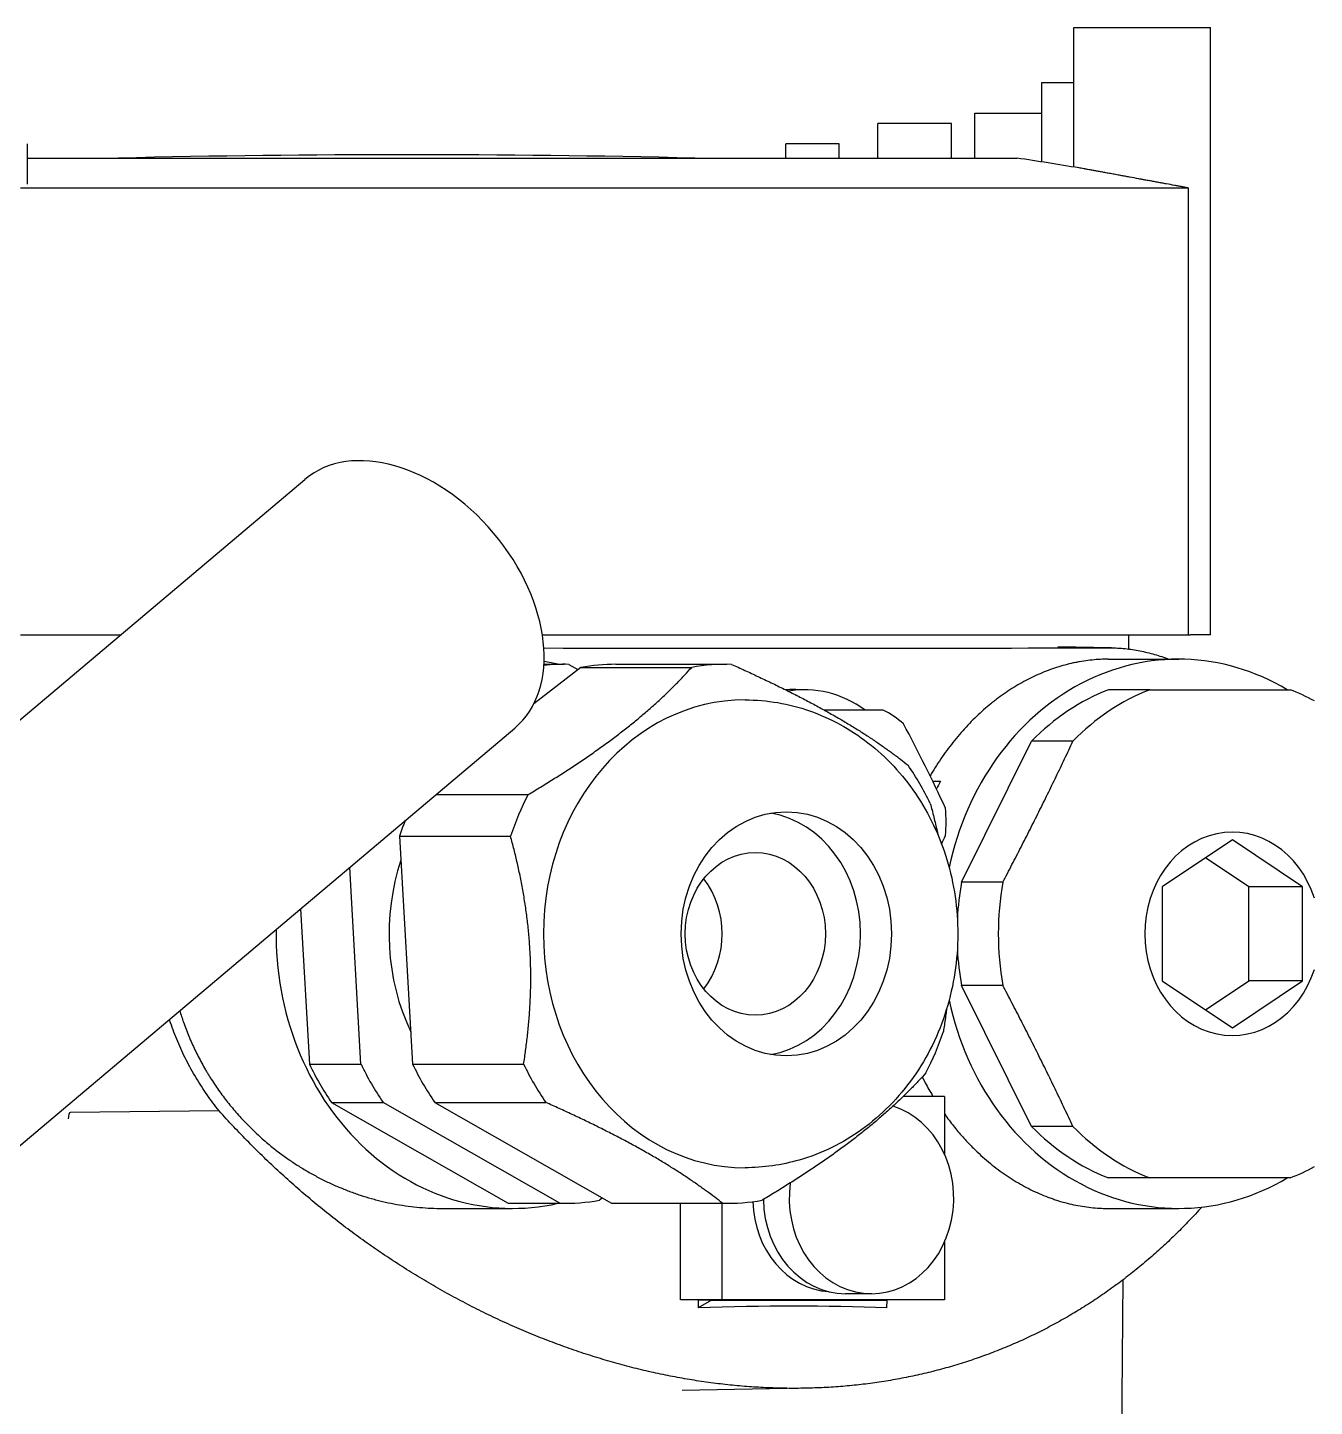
# Model space of a CAD drawing. Header units: millimetres. Extents: x 0 to 100323, y 0 to 59400.
# Drawn here: x 20952.4 to 21015.7, y 51350 to 51417.8 of the extents above; entities that cross this region are included whole.
import ezdxf

# ---------------------------------------------------------------- set-up
doc = ezdxf.new("R2010")
doc.units = ezdxf.units.MM
doc.header["$LTSCALE"] = 100
doc.layers.add('Visible', color=7, linetype='Continuous', lineweight=25)

msp = doc.modelspace()

# ---------------------------------------------------------------- linework, layer by layer
at = {"layer": 'Visible'}
for p, q in [((21003.846, 51417.821), (21009.561, 51417.821)), ((21003.847, 51410.962), (21003.847, 51417.821)), ((21009.561, 51417.821), (21010.564, 51417.821)), ((21010.564, 51387.969), (21010.564, 51417.821)), ((21002.28, 51415.121), (21003.495, 51415.121)), ((21002.28, 51411.216), (21002.28, 51415.121)), ((21003.495, 51415.121), (21003.847, 51415.121)), ((20997.839, 51413.111), (20994.208, 51413.111)), ((20994.208, 51411.405), (20994.208, 51413.111)), ((20997.839, 51411.405), (20997.839, 51413.111)), ((20998.983, 51413.621), (21001.486, 51413.621)), ((20998.983, 51411.405), (20998.983, 51413.621)), ((21001.486, 51413.621), (21002.28, 51413.621)), ((20952.415, 51410.118), (20952.415, 51412.111)), ((20992.31, 51412.111), (20989.697, 51412.111)), ((20989.697, 51411.405), (20989.697, 51412.111)), ((20992.31, 51411.405), (20992.31, 51412.111)), ((20952.415, 51411.405), (21001.056, 51411.405)), ((21009.491, 51409.933), (20952.06, 51409.933)), ((21009.491, 51387.969), (21009.491, 51409.933)), ((20907.867, 51346.529), (20966.049, 51395.611)), ((20952.06, 51387.969), (20956.99, 51387.969)), ((20977.722, 51387.969), (21009.491, 51387.969)), ((21006.544, 51387.268), (21006.55, 51387.969)), ((21009.491, 51387.969), (21009.561, 51387.969)), ((21010.564, 51387.969), (21009.561, 51387.969)), ((21005.696, 51387.327), (21003.053, 51387.373)), ((21005.537, 51386.769), (21009, 51386.769)), ((20979.604, 51386.365), (20977.3, 51384.574)), ((20977.797, 51386.519), (20978.799, 51386.519)), ((20979.016, 51386.516), (20979.467, 51386.259)), ((20979.604, 51386.365), (20985.061, 51386.365)), ((20981.337, 51386.519), (20986.794, 51386.519)), ((20990.683, 51385.268), (20990.175, 51385.277)), ((21007.582, 51385.269), (21005.552, 51385.269)), ((21007.582, 51385.269), (21014.48, 51385.269)), ((20994.467, 51384.269), (20991.579, 51384.269)), ((20916.524, 51332.899), (20976.366, 51383.381)), ((20998.322, 51375.802), (21001.771, 51382.735)), ((21003.801, 51382.735), (21001.771, 51382.735)), ((20996.906, 51380.776), (20997.299, 51380.769)), ((20996.91, 51380.769), (20997.299, 51380.769)), ((20972.49, 51380.112), (20977.018, 51380.112)), ((20970.698, 51378.075), (20971.343, 51366.864)), ((20970.698, 51378.075), (20976.155, 51378.075)), ((21011.64, 51377.888), (21008.194, 51375.578)), ((21015.086, 51375.578), (21011.64, 51377.888)), ((20968.805, 51366.864), (20968.249, 51376.534)), ((21012.447, 51375.578), (21010.32, 51377.003)), ((21000.353, 51375.802), (20998.322, 51375.802)), ((21008.194, 51375.578), (21008.194, 51370.959)), ((21015.086, 51375.578), (21012.447, 51375.578)), ((21012.447, 51370.959), (21012.447, 51375.578)), ((21015.086, 51370.959), (21015.086, 51375.578)), ((20965.828, 51374.492), (20966.267, 51366.864)), ((21000.353, 51370.735), (20998.322, 51370.735)), ((21001.771, 51363.802), (20998.322, 51370.735)), ((21008.194, 51370.959), (21011.64, 51368.65)), ((21010.32, 51369.534), (21012.447, 51370.959)), ((21011.64, 51368.65), (21015.086, 51370.959)), ((21015.086, 51370.959), (21012.447, 51370.959)), ((20966.267, 51366.864), (20968.805, 51366.864)), ((20971.343, 51366.864), (20976.8, 51366.864)), ((20967.355, 51364.979), (20976.043, 51360.021)), ((20967.355, 51364.979), (20969.893, 51364.979)), ((20978.581, 51360.021), (20969.893, 51364.979)), ((20972.431, 51364.979), (20977.888, 51364.979)), ((20972.431, 51364.979), (20981.119, 51360.021)), ((20997.492, 51365.269), (20995.456, 51365.269)), ((20997.492, 51365.269), (20997.492, 51362.422)), ((20961.828, 51364.571), (20954.512, 51364.491)), ((21003.801, 51363.802), (21001.771, 51363.802)), ((21007.582, 51361.269), (21005.552, 51361.269)), ((21014.48, 51361.269), (21007.582, 51361.269)), ((20980.668, 51360.279), (20980.531, 51360.172)), ((20972.798, 51359.769), (20976.26, 51359.769)), ((20976.043, 51360.021), (20978.581, 51360.021)), ((20976.26, 51360.019), (20978.799, 51360.019)), ((20981.119, 51360.021), (20986.576, 51360.021)), ((20981.337, 51360.019), (20986.794, 51360.019)), ((20984.519, 51355.269), (20984.519, 51360.019)), ((20986.55, 51360.019), (20986.55, 51355.269)), ((21005.537, 51359.769), (21009, 51359.769)), ((20997.492, 51358.116), (20997.492, 51355.269)), ((21006.068, 51332.786), (21006.273, 51356.266)), ((20993.899, 51355.576), (20992.63, 51355.576)), ((20986.55, 51355.269), (20984.519, 51355.269)), ((20986.036, 51355.259), (20985.374, 51355.259)), ((20985.374, 51355.259), (20985.374, 51354.879)), ((20986.036, 51355.259), (20985.374, 51354.879)), ((20986.036, 51355.259), (20994.669, 51355.259)), ((20997.492, 51355.269), (20986.55, 51355.269)), ((20994.662, 51354.879), (20994.669, 51355.259)), ((20990.6, 51350.927), (20984.592, 51350.823))]:
    msp.add_line(p, q, dxfattribs=at)
for centre, radius, start, end in [((20971.056, 50811.572), 600, 88.64721, 91.35279), ((20971.056, 51213.668), 200, 80.48888, 81.37307)]:
    msp.add_arc(centre, radius, start, end, dxfattribs=at)
for centre, major_axis, ratio, start_param, end_param in [((20971.207, 51389.496), (-5.158, 6.115), 0.673411, 3.141593, 6.283185), ((20939.329, 51388.185), (-100, 0.443), 0.007519, 1.965649, 2.294422), ((21009, 51373.269), (0, 13.5), 0.861576, 5.807303, 7.609536), ((20976.26, 51373.269), (0, 13.5), 0.861576, 6.090437, 6.15012), ((20978.799, 51373.269), (0, 13.25), 0.861576, 6.264105, 6.371289), ((20981.337, 51373.269), (0, 13.25), 0.861576, 0, 0.152394), ((20986.794, 51373.269), (0, 13.25), 0.861576, 6.264105, 6.435579), ((20990.6, 51378.769), (0, 6.5), 0.861576, 5.721116, 6.42602), ((21009, 51373.269), (0, 12.65), 0.861576, 0.321961, 0.725236), ((21011.031, 51373.269), (0, 12.65), 0.861576, 0.321961, 0.725236), ((21011.031, 51373.269), (0, 12.65), 0.861576, 5.843195, 5.961224), ((20987.682, 51373.269), (0, -11.5), 0.861576, 3.141593, 6.283185), ((20992.401, 51378.769), (0, -6), 0.861576, 2.505533, 2.730455), ((20976.429, 51381.519), (-22.056, 32.913), 0.439619, 4.36534, 4.48646), ((20986.794, 51373.269), (0, 13.25), 0.861576, 5.216907, 5.388381), ((21006.97, 51373.269), (0, -13.5), 0.861576, 4.123358, 4.156432), ((20986.794, 51373.269), (0, -13.25), 0.861576, 4.16971, 4.341184), ((20988.19, 51373.269), (0, -6), 0.861576, 0.147834, 2.993758), ((20992.401, 51378.769), (0, -6), 0.861576, 1.458335, 1.683257), ((20981.337, 51373.269), (0, -13.25), 0.861576, 4.278805, 4.341184), ((21011.64, 51373.269), (0, 5), 0.861576, 5.07153, 10.636433), ((20976.429, 51376.019), (-22.056, -32.913), 0.439619, 1.905828, 1.917845), ((20978.799, 51373.269), (0, -10), 0.861576, 4.34213, 5.215961), ((20983.113, 51373.269), (0, 4), 0.861576, 3.969448, 5.45533), ((21009, 51373.269), (0, 12.65), 0.861576, 1.369159, 1.510633), ((21011.031, 51373.269), (0, -12.65), 0.861576, 4.510752, 4.914026), ((20976.26, 51373.269), (0, -13.5), 0.861576, 4.696633, 6.475934), ((21009, 51373.269), (0, 12.65), 0.861576, 1.630959, 1.772434), ((21009, 51373.269), (0, -13.5), 0.861576, 4.956835, 6.759068), ((20986.794, 51373.269), (0, 13.25), 0.861576, 4.16971, 4.341184), ((20976.26, 51373.269), (0, -13.25), 0.861576, 5.216907, 5.388381), ((20978.799, 51373.269), (0, -13.25), 0.861576, 5.216907, 5.388381), ((20981.337, 51373.269), (0, -13.25), 0.861576, 5.216907, 5.388381), ((20986.794, 51373.269), (0, -13.25), 0.861576, 5.216907, 5.388381), ((20993.899, 51360.269), (0, -4.693), 0.861576, 4.551371, 9.159732), ((21009, 51373.269), (0, -12.65), 0.861576, 5.557949, 5.961224), ((21011.031, 51373.269), (0, -12.65), 0.861576, 5.557949, 5.961224), ((21011.031, 51373.269), (0, -12.65), 0.861576, 0.321961, 0.43999), ((20978.799, 51373.269), (0, -13.25), 0.861576, 6.264105, 6.435579), ((20986.794, 51373.269), (0, -13.25), 0.861576, 6.264105, 6.435579), ((20992.63, 51360.269), (0, -4.693), 0.861576, 4.725212, 6.283185), ((20976.26, 51373.269), (0, -13.25), 0.861576, 6.264105, 6.283185), ((20981.337, 51373.269), (0, -13.25), 0.861576, 6.264105, 6.283185), ((20992.021, 51360.269), (0, -4.6), 0.861576, 4.748953, 6.227083), ((20939.329, 51297.228), (98.603, 37.184), 0.447926, 0.817105, 0.924958)]:
    msp.add_ellipse(centre, major_axis=major_axis, ratio=ratio, start_param=start_param, end_param=end_param, dxfattribs=at)
for centre, major_axis in [((20989.713, 51373.269), (0, -6)), ((20988.19, 51373.269), (0, -4))]:
    msp.add_ellipse(centre, major_axis=major_axis, ratio=0.861576, dxfattribs=at)
for points, knots in [([(21009.491, 51409.933), (21009.466, 51409.938), (21009.44, 51409.942), (21009.414, 51409.947), (21009.387, 51409.952), (21009.361, 51409.957), (21009.333, 51409.962), (21009.306, 51409.967), (21009.279, 51409.972), (21009.25, 51409.978), (21009.222, 51409.983), (21009.194, 51409.988), (21009.165, 51409.993), (21009.135, 51409.999), (21009.106, 51410.004), (21009.076, 51410.01), (21009.046, 51410.015), (21009.016, 51410.021), (21008.985, 51410.027), (21008.923, 51410.038), (21008.86, 51410.05), (21008.795, 51410.062), (21008.666, 51410.086), (21008.53, 51410.111), (21008.39, 51410.136), (21008.319, 51410.149), (21008.248, 51410.163), (21008.176, 51410.176), (21008.103, 51410.189), (21008.03, 51410.203), (21007.955, 51410.216), (21007.881, 51410.23), (21007.806, 51410.244), (21007.73, 51410.258), (21007.692, 51410.265), (21007.654, 51410.272), (21007.616, 51410.279), (21007.578, 51410.286), (21007.539, 51410.293), (21007.501, 51410.3), (21007.463, 51410.307), (21007.424, 51410.314), (21007.386, 51410.321), (21007.367, 51410.325), (21007.347, 51410.328), (21007.328, 51410.332), (21007.309, 51410.335), (21007.29, 51410.339), (21007.27, 51410.343), (21007.251, 51410.346), (21007.232, 51410.35), (21007.213, 51410.353), (21007.193, 51410.357), (21007.174, 51410.36), (21007.155, 51410.364), (21007.117, 51410.371), (21007.078, 51410.378), (21007.04, 51410.385), (21006.887, 51410.413), (21006.735, 51410.441), (21006.586, 51410.469), (21006.512, 51410.482), (21006.439, 51410.496), (21006.366, 51410.509), (21006.33, 51410.516), (21006.294, 51410.522), (21006.258, 51410.529), (21006.222, 51410.536), (21006.187, 51410.542), (21006.152, 51410.549), (21006.108, 51410.557), (21006.065, 51410.565), (21006.023, 51410.572), (21005.981, 51410.58), (21005.939, 51410.588), (21005.897, 51410.595), (21005.814, 51410.611), (21005.733, 51410.626), (21005.655, 51410.64), (21005.615, 51410.647), (21005.577, 51410.654), (21005.539, 51410.661), (21005.501, 51410.668), (21005.463, 51410.675), (21005.426, 51410.682), (21005.39, 51410.689), (21005.353, 51410.695), (21005.318, 51410.702), (21005.282, 51410.708), (21005.247, 51410.715), (21005.213, 51410.721), (21005.179, 51410.727), (21005.145, 51410.733), (21005.112, 51410.739), (21005.079, 51410.745), (21005.047, 51410.751), (21005.016, 51410.757), (21004.984, 51410.763), (21004.953, 51410.768), (21004.923, 51410.774), (21004.893, 51410.779), (21004.863, 51410.785), (21004.834, 51410.79), (21004.777, 51410.8), (21004.722, 51410.81), (21004.669, 51410.82), (21004.617, 51410.829), (21004.567, 51410.838), (21004.52, 51410.846), (21004.489, 51410.852), (21004.459, 51410.857), (21004.43, 51410.862), (21004.416, 51410.865), (21004.401, 51410.867), (21004.388, 51410.87), (21004.374, 51410.872), (21004.36, 51410.875), (21004.347, 51410.877), (21004.293, 51410.886), (21004.244, 51410.895), (21004.199, 51410.903), (21004.165, 51410.908), (21004.133, 51410.914), (21004.104, 51410.919)], [0, 0, 0, 0, 0.11744, 0.11744, 0.11744, 0.234854, 0.234854, 0.234854, 0.352251, 0.352251, 0.352251, 0.4697, 0.4697, 0.4697, 0.58713, 0.58713, 0.58713, 0.704521, 0.704521, 0.704521, 0.93941, 0.93941, 0.93941, 1.409093, 1.409093, 1.409093, 1.64394, 1.64394, 1.64394, 1.878781, 1.878781, 1.878781, 2.113554, 2.113554, 2.113554, 2.230995, 2.230995, 2.230995, 2.348435, 2.348435, 2.348435, 2.465824, 2.465824, 2.465824, 2.524531, 2.524531, 2.524531, 2.583227, 2.583227, 2.583227, 2.641913, 2.641913, 2.641913, 2.700604, 2.700604, 2.700604, 2.817988, 2.817988, 2.817988, 3.287516, 3.287516, 3.287516, 3.522386, 3.522386, 3.522386, 3.639775, 3.639775, 3.639775, 3.757205, 3.757205, 3.757205, 3.901828, 3.901828, 3.901828, 4.046443, 4.046443, 4.046443, 4.33575, 4.33575, 4.33575, 4.48038, 4.48038, 4.48038, 4.625059, 4.625059, 4.625059, 4.769663, 4.769663, 4.769663, 4.914383, 4.914383, 4.914383, 5.059271, 5.059271, 5.059271, 5.204241, 5.204241, 5.204241, 5.349183, 5.349183, 5.349183, 5.49397, 5.49397, 5.49397, 5.783235, 5.783235, 5.783235, 6.072585, 6.072585, 6.072585, 6.262252, 6.262252, 6.262252, 6.357088, 6.357088, 6.357088, 6.451913, 6.451913, 6.451913, 6.831273, 6.831273, 6.831273, 7.122012, 7.122012, 7.122012, 7.122012]), ([(21005.537, 51387.328), (21005.785, 51387.329), (21006.032, 51387.318), (21006.277, 51387.296), (21006.4, 51387.285), (21006.522, 51387.272), (21006.644, 51387.255), (21006.765, 51387.239), (21006.887, 51387.22), (21007.007, 51387.198), (21007.128, 51387.175), (21007.248, 51387.151), (21007.368, 51387.123), (21007.488, 51387.095), (21007.608, 51387.065), (21007.726, 51387.032), (21007.846, 51386.999), (21007.964, 51386.963), (21008.082, 51386.924), (21008.199, 51386.885), (21008.316, 51386.844), (21008.433, 51386.8), (21008.459, 51386.79), (21008.486, 51386.779), (21008.513, 51386.769)], [0, 0, 0, 0, 0.992128, 0.992128, 0.992128, 1.48835, 1.48835, 1.48835, 1.984511, 1.984511, 1.984511, 2.481689, 2.481689, 2.481689, 2.980163, 2.980163, 2.980163, 3.479687, 3.479687, 3.479687, 3.979993, 3.979993, 3.979993, 4.095289, 4.095289, 4.095289, 4.095289]), ([(21005.537, 51386.769), (21005.476, 51386.769), (21005.415, 51386.768), (21005.354, 51386.767), (21005.218, 51386.764), (21005.082, 51386.757), (21004.946, 51386.747), (21004.81, 51386.736), (21004.673, 51386.723), (21004.536, 51386.706), (21004.4, 51386.688), (21004.263, 51386.668), (21004.126, 51386.643), (21004.058, 51386.631), (21003.99, 51386.618), (21003.922, 51386.604), (21003.853, 51386.59), (21003.785, 51386.576), (21003.717, 51386.56), (21003.58, 51386.529), (21003.444, 51386.494), (21003.308, 51386.455), (21003.171, 51386.417), (21003.034, 51386.375), (21002.898, 51386.329), (21002.762, 51386.284), (21002.626, 51386.235), (21002.491, 51386.182), (21002.355, 51386.129), (21002.22, 51386.073), (21002.086, 51386.013), (21001.951, 51385.954), (21001.818, 51385.891), (21001.685, 51385.824), (21001.552, 51385.757), (21001.419, 51385.687), (21001.288, 51385.614), (21001.157, 51385.541), (21001.027, 51385.464), (21000.897, 51385.384), (21000.769, 51385.305), (21000.641, 51385.222), (21000.514, 51385.135), (21000.387, 51385.049), (21000.262, 51384.96), (21000.138, 51384.868), (21000.076, 51384.822), (21000.015, 51384.775), (20999.953, 51384.727), (20999.892, 51384.68), (20999.831, 51384.631), (20999.771, 51384.582), (20999.65, 51384.484), (20999.529, 51384.382), (20999.411, 51384.277), (20999.292, 51384.172), (20999.175, 51384.064), (20999.059, 51383.953), (20998.943, 51383.842), (20998.828, 51383.728), (20998.715, 51383.611), (20998.603, 51383.494), (20998.492, 51383.375), (20998.382, 51383.252), (20998.273, 51383.129), (20998.166, 51383.004), (20998.06, 51382.876), (20997.955, 51382.748), (20997.851, 51382.617), (20997.75, 51382.484), (20997.649, 51382.351), (20997.549, 51382.215), (20997.452, 51382.077), (20997.356, 51381.94), (20997.261, 51381.8), (20997.168, 51381.657), (20997.076, 51381.515), (20996.986, 51381.371), (20996.899, 51381.225), (20996.86, 51381.16), (20996.821, 51381.094), (20996.783, 51381.028)], [21.557049, 21.557049, 21.557049, 21.557049, 21.801401, 21.801401, 21.801401, 22.344126, 22.344126, 22.344126, 22.887104, 22.887104, 22.887104, 23.430209, 23.430209, 23.430209, 23.701677, 23.701677, 23.701677, 23.973126, 23.973126, 23.973126, 24.517356, 24.517356, 24.517356, 25.063208, 25.063208, 25.063208, 25.610259, 25.610259, 25.610259, 26.158056, 26.158056, 26.158056, 26.706128, 26.706128, 26.706128, 27.254006, 27.254006, 27.254006, 27.801224, 27.801224, 27.801224, 28.347343, 28.347343, 28.347343, 28.891957, 28.891957, 28.891957, 29.163585, 29.163585, 29.163585, 29.435167, 29.435167, 29.435167, 29.979729, 29.979729, 29.979729, 30.525835, 30.525835, 30.525835, 31.07306, 31.07306, 31.07306, 31.620946, 31.620946, 31.620946, 32.169021, 32.169021, 32.169021, 32.716803, 32.716803, 32.716803, 33.263821, 33.263821, 33.263821, 33.809626, 33.809626, 33.809626, 34.353802, 34.353802, 34.353802, 34.596142, 34.596142, 34.596142, 34.596142]), ([(20977.018, 51380.112), (20977.224, 51380.235), (20977.43, 51380.359), (20977.635, 51380.485), (20977.84, 51380.61), (20978.045, 51380.737), (20978.248, 51380.865), (20978.35, 51380.929), (20978.452, 51380.993), (20978.553, 51381.058), (20978.654, 51381.122), (20978.755, 51381.187), (20978.855, 51381.252), (20978.956, 51381.317), (20979.056, 51381.382), (20979.155, 51381.447), (20979.255, 51381.513), (20979.354, 51381.578), (20979.452, 51381.644), (20979.551, 51381.71), (20979.649, 51381.776), (20979.746, 51381.842), (20979.843, 51381.908), (20979.94, 51381.974), (20980.036, 51382.04), (20980.132, 51382.107), (20980.227, 51382.173), (20980.322, 51382.24), (20980.416, 51382.306), (20980.51, 51382.373), (20980.603, 51382.44), (20980.696, 51382.506), (20980.788, 51382.573), (20980.88, 51382.64), (20980.971, 51382.707), (20981.062, 51382.774), (20981.151, 51382.84), (20981.241, 51382.907), (20981.329, 51382.974), (20981.417, 51383.041), (20981.505, 51383.108), (20981.592, 51383.175), (20981.678, 51383.241), (20981.764, 51383.308), (20981.849, 51383.375), (20981.933, 51383.442), (20982.017, 51383.509), (20982.101, 51383.576), (20982.183, 51383.643), (20982.265, 51383.71), (20982.347, 51383.777), (20982.427, 51383.844), (20982.508, 51383.911), (20982.587, 51383.977), (20982.666, 51384.044), (20982.745, 51384.111), (20982.822, 51384.178), (20982.899, 51384.244), (20982.975, 51384.311), (20983.051, 51384.377), (20983.126, 51384.444), (20983.2, 51384.51), (20983.274, 51384.576), (20983.346, 51384.642), (20983.419, 51384.708), (20983.49, 51384.774), (20983.561, 51384.84), (20983.631, 51384.905), (20983.7, 51384.971), (20983.769, 51385.036), (20983.837, 51385.101), (20983.905, 51385.166), (20983.971, 51385.231), (20984.037, 51385.295), (20984.103, 51385.36), (20984.167, 51385.424), (20984.231, 51385.488), (20984.294, 51385.552), (20984.357, 51385.615), (20984.419, 51385.679), (20984.48, 51385.742), (20984.541, 51385.805), (20984.601, 51385.868), (20984.66, 51385.931), (20984.719, 51385.993), (20984.836, 51386.118), (20984.95, 51386.242), (20985.061, 51386.365)], [0, 0, 0, 0, 0.722756, 0.722756, 0.722756, 1.448845, 1.448845, 1.448845, 1.812603, 1.812603, 1.812603, 2.176577, 2.176577, 2.176577, 2.540594, 2.540594, 2.540594, 2.904496, 2.904496, 2.904496, 3.268148, 3.268148, 3.268148, 3.631435, 3.631435, 3.631435, 3.994266, 3.994266, 3.994266, 4.356578, 4.356578, 4.356578, 4.718339, 4.718339, 4.718339, 5.079553, 5.079553, 5.079553, 5.440261, 5.440261, 5.440261, 5.800606, 5.800606, 5.800606, 6.161287, 6.161287, 6.161287, 6.522511, 6.522511, 6.522511, 6.884273, 6.884273, 6.884273, 7.246531, 7.246531, 7.246531, 7.609213, 7.609213, 7.609213, 7.972215, 7.972215, 7.972215, 8.335411, 8.335411, 8.335411, 8.698655, 8.698655, 8.698655, 9.06178, 9.06178, 9.06178, 9.424603, 9.424603, 9.424603, 9.786929, 9.786929, 9.786929, 10.14855, 10.14855, 10.14855, 10.50925, 10.50925, 10.50925, 10.869506, 10.869506, 10.869506, 11.590283, 11.590283, 11.590283, 11.590283]), ([(20987.011, 51386.516), (20987.23, 51386.419), (20987.449, 51386.32), (20987.667, 51386.221), (20987.885, 51386.121), (20988.103, 51386.02), (20988.32, 51385.919), (20988.428, 51385.868), (20988.536, 51385.817), (20988.644, 51385.766), (20988.752, 51385.715), (20988.859, 51385.664), (20988.966, 51385.612), (20989.074, 51385.561), (20989.18, 51385.509), (20989.287, 51385.457), (20989.393, 51385.406), (20989.499, 51385.354), (20989.604, 51385.302), (20989.709, 51385.249), (20989.814, 51385.197), (20989.918, 51385.145), (20990.022, 51385.092), (20990.126, 51385.04), (20990.228, 51384.987), (20990.331, 51384.935), (20990.433, 51384.882), (20990.535, 51384.829), (20990.636, 51384.777), (20990.737, 51384.724), (20990.837, 51384.671), (20990.937, 51384.618), (20991.036, 51384.565), (20991.134, 51384.512), (20991.232, 51384.459), (20991.33, 51384.406), (20991.426, 51384.353), (20991.523, 51384.3), (20991.618, 51384.247), (20991.713, 51384.194), (20991.807, 51384.141), (20991.901, 51384.088), (20991.994, 51384.035), (20992.087, 51383.982), (20992.179, 51383.929), (20992.27, 51383.876), (20992.361, 51383.823), (20992.451, 51383.77), (20992.541, 51383.717), (20992.63, 51383.664), (20992.718, 51383.611), (20992.806, 51383.558), (20992.893, 51383.505), (20992.98, 51383.452), (20993.065, 51383.399), (20993.151, 51383.346), (20993.235, 51383.293), (20993.319, 51383.24), (20993.402, 51383.187), (20993.484, 51383.135), (20993.566, 51383.082), (20993.647, 51383.03), (20993.728, 51382.977), (20993.807, 51382.925), (20993.886, 51382.873), (20993.964, 51382.82), (20994.042, 51382.768), (20994.119, 51382.716), (20994.195, 51382.664), (20994.27, 51382.613), (20994.345, 51382.561), (20994.419, 51382.51), (20994.492, 51382.458), (20994.565, 51382.407), (20994.637, 51382.356), (20994.708, 51382.305), (20994.779, 51382.254), (20994.849, 51382.204), (20994.918, 51382.153), (20994.987, 51382.103), (20995.054, 51382.053), (20995.121, 51382.003), (20995.188, 51381.953), (20995.254, 51381.903), (20995.319, 51381.854), (20995.449, 51381.755), (20995.576, 51381.657), (20995.699, 51381.559)], [0, 0, 0, 0, 0.722756, 0.722756, 0.722756, 1.448845, 1.448845, 1.448845, 1.812603, 1.812603, 1.812603, 2.176577, 2.176577, 2.176577, 2.540594, 2.540594, 2.540594, 2.904496, 2.904496, 2.904496, 3.268148, 3.268148, 3.268148, 3.631435, 3.631435, 3.631435, 3.994266, 3.994266, 3.994266, 4.356578, 4.356578, 4.356578, 4.718339, 4.718339, 4.718339, 5.079553, 5.079553, 5.079553, 5.440261, 5.440261, 5.440261, 5.800606, 5.800606, 5.800606, 6.161287, 6.161287, 6.161287, 6.522511, 6.522511, 6.522511, 6.884273, 6.884273, 6.884273, 7.246531, 7.246531, 7.246531, 7.609213, 7.609213, 7.609213, 7.972215, 7.972215, 7.972215, 8.335411, 8.335411, 8.335411, 8.698655, 8.698655, 8.698655, 9.06178, 9.06178, 9.06178, 9.424603, 9.424603, 9.424603, 9.786929, 9.786929, 9.786929, 10.14855, 10.14855, 10.14855, 10.50925, 10.50925, 10.50925, 10.869506, 10.869506, 10.869506, 11.590283, 11.590283, 11.590283, 11.590283]), ([(20990.175, 51385.277), (20990.147, 51385.277), (20990.119, 51385.278), (20990.09, 51385.278), (20989.956, 51385.277), (20989.821, 51385.272), (20989.686, 51385.261)], [8.0876656, 8.0876656, 8.0876656, 8.0876656, 8.186406, 8.186406, 8.186406, 8.6547876, 8.6547876, 8.6547876, 8.6547876]), ([(20987.682, 51384.769), (20988.761, 51384.769), (20989.839, 51384.584), (20991.891, 51383.869), (20992.862, 51383.333), (20994.631, 51381.962), (20995.417, 51381.112), (20996.737, 51379.173), (20997.255, 51378.073), (20997.965, 51375.732), (20998.146, 51374.488), (20998.141, 51371.987), (20997.952, 51370.731), (20997.209, 51368.345), (20996.66, 51367.215), (20995.249, 51365.22), (20994.398, 51364.348), (20992.492, 51362.978), (20991.45, 51362.464), (20989.483, 51361.897), (20988.583, 51361.769), (20987.682, 51361.769)], [4.712389, 4.712389, 4.712389, 4.712389, 5.003848, 5.003848, 5.301562, 5.301562, 5.614682, 5.614682, 5.944544, 5.944544, 6.285448, 6.285448, 6.629855, 6.629855, 6.970585, 6.970585, 7.299574, 7.299574, 7.610696, 7.610696, 7.853982, 7.853982, 7.853982, 7.853982]), ([(21000.353, 51375.802), (21000.505, 51376.091), (21000.656, 51376.38), (21000.806, 51376.668), (21000.956, 51376.957), (21001.105, 51377.246), (21001.253, 51377.535), (21001.401, 51377.824), (21001.548, 51378.113), (21001.694, 51378.402), (21001.767, 51378.546), (21001.84, 51378.691), (21001.912, 51378.835), (21001.985, 51378.98), (21002.057, 51379.124), (21002.129, 51379.269), (21002.273, 51379.558), (21002.415, 51379.847), (21002.557, 51380.136), (21002.698, 51380.425), (21002.839, 51380.714), (21002.978, 51381.003), (21003.117, 51381.291), (21003.256, 51381.58), (21003.393, 51381.869), (21003.53, 51382.158), (21003.666, 51382.447), (21003.801, 51382.735)], [0, 0, 0, 0, 1.001074, 1.001074, 1.001074, 2.00226, 2.00226, 2.00226, 3.003465, 3.003465, 3.003465, 3.504049, 3.504049, 3.504049, 4.004609, 4.004609, 4.004609, 5.005639, 5.005639, 5.005639, 6.006706, 6.006706, 6.006706, 7.00786, 7.00786, 7.00786, 8.009049, 8.009049, 8.009049, 8.009049]), ([(20996.787, 51379.674), (20996.847, 51379.453), (20996.906, 51379.23), (20996.963, 51379.005), (20997.019, 51378.78), (20997.074, 51378.552), (20997.126, 51378.323), (20997.142, 51378.255), (20997.157, 51378.188), (20997.172, 51378.12)], [0, 0, 0, 0, 0.722756, 0.722756, 0.722756, 1.448845, 1.448845, 1.448845, 1.66308, 1.66308, 1.66308, 1.66308]), ([(20976.8, 51366.864), (20976.835, 51367.085), (20976.868, 51367.308), (20976.899, 51367.533), (20976.929, 51367.758), (20976.958, 51367.985), (20976.984, 51368.215), (20976.997, 51368.329), (20977.009, 51368.445), (20977.021, 51368.56), (20977.032, 51368.676), (20977.043, 51368.792), (20977.053, 51368.908), (20977.064, 51369.025), (20977.073, 51369.142), (20977.082, 51369.259), (20977.09, 51369.376), (20977.098, 51369.493), (20977.105, 51369.611), (20977.113, 51369.729), (20977.119, 51369.847), (20977.124, 51369.966), (20977.13, 51370.084), (20977.135, 51370.203), (20977.139, 51370.322), (20977.142, 51370.441), (20977.145, 51370.56), (20977.148, 51370.679), (20977.15, 51370.799), (20977.151, 51370.918), (20977.151, 51371.038), (20977.152, 51371.157), (20977.151, 51371.277), (20977.15, 51371.397), (20977.148, 51371.516), (20977.146, 51371.636), (20977.142, 51371.756), (20977.139, 51371.876), (20977.135, 51371.996), (20977.13, 51372.115), (20977.125, 51372.235), (20977.119, 51372.355), (20977.112, 51372.475), (20977.105, 51372.595), (20977.097, 51372.715), (20977.088, 51372.835), (20977.08, 51372.955), (20977.07, 51373.075), (20977.059, 51373.195), (20977.049, 51373.315), (20977.037, 51373.435), (20977.025, 51373.555), (20977.012, 51373.675), (20976.999, 51373.795), (20976.985, 51373.914), (20976.971, 51374.034), (20976.956, 51374.153), (20976.94, 51374.273), (20976.924, 51374.392), (20976.907, 51374.511), (20976.89, 51374.63), (20976.872, 51374.749), (20976.854, 51374.868), (20976.834, 51374.986), (20976.815, 51375.105), (20976.795, 51375.223), (20976.775, 51375.34), (20976.754, 51375.458), (20976.732, 51375.575), (20976.71, 51375.692), (20976.688, 51375.809), (20976.665, 51375.925), (20976.642, 51376.041), (20976.618, 51376.157), (20976.594, 51376.273), (20976.569, 51376.388), (20976.544, 51376.503), (20976.519, 51376.617), (20976.493, 51376.731), (20976.467, 51376.845), (20976.44, 51376.958), (20976.413, 51377.071), (20976.386, 51377.184), (20976.359, 51377.296), (20976.33, 51377.408), (20976.274, 51377.632), (20976.216, 51377.854), (20976.155, 51378.075)], [0, 0, 0, 0, 0.722756, 0.722756, 0.722756, 1.448845, 1.448845, 1.448845, 1.812603, 1.812603, 1.812603, 2.176577, 2.176577, 2.176577, 2.540594, 2.540594, 2.540594, 2.904496, 2.904496, 2.904496, 3.268148, 3.268148, 3.268148, 3.631435, 3.631435, 3.631435, 3.994266, 3.994266, 3.994266, 4.356578, 4.356578, 4.356578, 4.718339, 4.718339, 4.718339, 5.079553, 5.079553, 5.079553, 5.440261, 5.440261, 5.440261, 5.800606, 5.800606, 5.800606, 6.161287, 6.161287, 6.161287, 6.522511, 6.522511, 6.522511, 6.884273, 6.884273, 6.884273, 7.246531, 7.246531, 7.246531, 7.609213, 7.609213, 7.609213, 7.972215, 7.972215, 7.972215, 8.335411, 8.335411, 8.335411, 8.698655, 8.698655, 8.698655, 9.06178, 9.06178, 9.06178, 9.424603, 9.424603, 9.424603, 9.786929, 9.786929, 9.786929, 10.14855, 10.14855, 10.14855, 10.50925, 10.50925, 10.50925, 10.869506, 10.869506, 10.869506, 11.590283, 11.590283, 11.590283, 11.590283]), ([(21003.801, 51363.802), (21003.666, 51364.091), (21003.53, 51364.38), (21003.393, 51364.668), (21003.256, 51364.957), (21003.117, 51365.246), (21002.978, 51365.535), (21002.839, 51365.824), (21002.698, 51366.113), (21002.557, 51366.402), (21002.486, 51366.546), (21002.415, 51366.691), (21002.344, 51366.835), (21002.272, 51366.98), (21002.201, 51367.124), (21002.129, 51367.269), (21001.985, 51367.558), (21001.84, 51367.847), (21001.694, 51368.136), (21001.548, 51368.425), (21001.401, 51368.714), (21001.253, 51369.003), (21001.105, 51369.291), (21000.956, 51369.58), (21000.806, 51369.869), (21000.656, 51370.158), (21000.505, 51370.447), (21000.353, 51370.735)], [0, 0, 0, 0, 1.001074, 1.001074, 1.001074, 2.00226, 2.00226, 2.00226, 3.003465, 3.003465, 3.003465, 3.504049, 3.504049, 3.504049, 4.004609, 4.004609, 4.004609, 5.005639, 5.005639, 5.005639, 6.006706, 6.006706, 6.006706, 7.00786, 7.00786, 7.00786, 8.009049, 8.009049, 8.009049, 8.009049]), ([(20961.828, 51364.571), (20961.725, 51364.698), (20961.625, 51364.828), (20961.526, 51364.959), (20961.427, 51365.091), (20961.331, 51365.224), (20961.236, 51365.359), (20961.142, 51365.495), (20961.049, 51365.632), (20960.96, 51365.771), (20960.87, 51365.91), (20960.782, 51366.05), (20960.697, 51366.193), (20960.611, 51366.335), (20960.528, 51366.479), (20960.448, 51366.624), (20960.368, 51366.77), (20960.29, 51366.917), (20960.215, 51367.065), (20960.14, 51367.213), (20960.067, 51367.363), (20959.997, 51367.514), (20959.927, 51367.664), (20959.86, 51367.816), (20959.796, 51367.97), (20959.731, 51368.123), (20959.669, 51368.277), (20959.611, 51368.432), (20959.552, 51368.587), (20959.496, 51368.743), (20959.443, 51368.9), (20959.425, 51368.953), (20959.407, 51369.007), (20959.389, 51369.06)], [0, 0, 0, 0, 0.497033, 0.497033, 0.497033, 0.995546, 0.995546, 0.995546, 1.495214, 1.495214, 1.495214, 1.995696, 1.995696, 1.995696, 2.496645, 2.496645, 2.496645, 2.997711, 2.997711, 2.997711, 3.498553, 3.498553, 3.498553, 3.998844, 3.998844, 3.998844, 4.498277, 4.498277, 4.498277, 4.996575, 4.996575, 4.996575, 5.165849, 5.165849, 5.165849, 5.165849]), ([(20959.895, 51369.486), (20959.951, 51369.298), (20960.013, 51369.11), (20960.078, 51368.924), (20960.119, 51368.808), (20960.161, 51368.692), (20960.205, 51368.577), (20960.249, 51368.462), (20960.294, 51368.348), (20960.342, 51368.234), (20960.389, 51368.12), (20960.437, 51368.007), (20960.487, 51367.895), (20960.538, 51367.782), (20960.589, 51367.671), (20960.643, 51367.56), (20960.696, 51367.449), (20960.751, 51367.339), (20960.807, 51367.23), (20960.863, 51367.12), (20960.92, 51367.012), (20960.979, 51366.904), (20961.038, 51366.797), (20961.099, 51366.69), (20961.161, 51366.585), (20961.191, 51366.532), (20961.223, 51366.479), (20961.254, 51366.427), (20961.286, 51366.374), (20961.318, 51366.322), (20961.35, 51366.27), (20961.414, 51366.166), (20961.48, 51366.063), (20961.548, 51365.961), (20961.615, 51365.859), (20961.684, 51365.757), (20961.754, 51365.657), (20961.824, 51365.556), (20961.896, 51365.457), (20961.969, 51365.358), (20962.042, 51365.259), (20962.116, 51365.161), (20962.191, 51365.065), (20962.267, 51364.968), (20962.344, 51364.872), (20962.422, 51364.777), (20962.5, 51364.682), (20962.579, 51364.589), (20962.66, 51364.496), (20962.74, 51364.404), (20962.822, 51364.312), (20962.905, 51364.222), (20962.988, 51364.131), (20963.072, 51364.042), (20963.157, 51363.954), (20963.242, 51363.866), (20963.328, 51363.779), (20963.415, 51363.693), (20963.503, 51363.608), (20963.591, 51363.523), (20963.68, 51363.44), (20963.769, 51363.357), (20963.86, 51363.275), (20963.951, 51363.195), (20964.042, 51363.114), (20964.134, 51363.035), (20964.227, 51362.957), (20964.377, 51362.831), (20964.529, 51362.709), (20964.684, 51362.59), (20964.76, 51362.531), (20964.838, 51362.473), (20964.916, 51362.415), (20964.994, 51362.358), (20965.073, 51362.301), (20965.152, 51362.245), (20965.311, 51362.133), (20965.473, 51362.024), (20965.636, 51361.919), (20965.8, 51361.814), (20965.965, 51361.712), (20966.133, 51361.614), (20966.301, 51361.515), (20966.471, 51361.42), (20966.642, 51361.329), (20966.814, 51361.238), (20966.987, 51361.151), (20967.162, 51361.067), (20967.337, 51360.984), (20967.513, 51360.904), (20967.691, 51360.828), (20967.869, 51360.753), (20968.048, 51360.681), (20968.228, 51360.613), (20968.408, 51360.545), (20968.589, 51360.481), (20968.771, 51360.421), (20968.953, 51360.362), (20969.136, 51360.306), (20969.319, 51360.254), (20969.411, 51360.229), (20969.502, 51360.204), (20969.594, 51360.18), (20969.686, 51360.156), (20969.778, 51360.134), (20969.87, 51360.112), (20970.055, 51360.068), (20970.24, 51360.029), (20970.426, 51359.994), (20970.612, 51359.958), (20970.798, 51359.927), (20970.985, 51359.9), (20971.172, 51359.873), (20971.359, 51359.85), (20971.547, 51359.831), (20971.734, 51359.813), (20971.921, 51359.798), (20972.109, 51359.788), (20972.296, 51359.778), (20972.483, 51359.771), (20972.67, 51359.769), (20972.712, 51359.769), (20972.755, 51359.769), (20972.798, 51359.769)], [3.839876, 3.839876, 3.839876, 3.839876, 4.432712, 4.432712, 4.432712, 4.80289, 4.80289, 4.80289, 5.173365, 5.173365, 5.173365, 5.543997, 5.543997, 5.543997, 5.914638, 5.914638, 5.914638, 6.285139, 6.285139, 6.285139, 6.655349, 6.655349, 6.655349, 7.025116, 7.025116, 7.025116, 7.209787, 7.209787, 7.209787, 7.394453, 7.394453, 7.394453, 7.764405, 7.764405, 7.764405, 8.135109, 8.135109, 8.135109, 8.506462, 8.506462, 8.506462, 8.878349, 8.878349, 8.878349, 9.250646, 9.250646, 9.250646, 9.623222, 9.623222, 9.623222, 9.99594, 9.99594, 9.99594, 10.368661, 10.368661, 10.368661, 10.74124, 10.74124, 10.74124, 11.113535, 11.113535, 11.113535, 11.485403, 11.485403, 11.485403, 11.856705, 11.856705, 11.856705, 12.453779, 12.453779, 12.453779, 12.751525, 12.751525, 12.751525, 13.049565, 13.049565, 13.049565, 13.647173, 13.647173, 13.647173, 14.24642, 14.24642, 14.24642, 14.846789, 14.846789, 14.846789, 15.447733, 15.447733, 15.447733, 16.048688, 16.048688, 16.048688, 16.649091, 16.649091, 16.649091, 17.248396, 17.248396, 17.248396, 17.84609, 17.84609, 17.84609, 18.144185, 18.144185, 18.144185, 18.441858, 18.441858, 18.441858, 19.037777, 19.037777, 19.037777, 19.634219, 19.634219, 19.634219, 20.230638, 20.230638, 20.230638, 20.826496, 20.826496, 20.826496, 21.421676, 21.421676, 21.421676, 21.55705, 21.55705, 21.55705, 21.55705]), ([(20997.585, 51369.552), (20997.582, 51369.524), (20997.578, 51369.495), (20997.574, 51369.467), (20997.56, 51369.354), (20997.546, 51369.242), (20997.53, 51369.13), (20997.5, 51368.906), (20997.467, 51368.683), (20997.432, 51368.463)], [10.418184, 10.418184, 10.418184, 10.418184, 10.50925, 10.50925, 10.50925, 10.869506, 10.869506, 10.869506, 11.590283, 11.590283, 11.590283, 11.590283]), ([(20996.569, 51366.426), (20996.459, 51366.303), (20996.345, 51366.179), (20996.227, 51366.053), (20996.109, 51365.927), (20995.987, 51365.8), (20995.862, 51365.673), (20995.799, 51365.609), (20995.735, 51365.544), (20995.671, 51365.48), (20995.606, 51365.415), (20995.54, 51365.351), (20995.474, 51365.286), (20995.407, 51365.221), (20995.339, 51365.156), (20995.271, 51365.09), (20995.202, 51365.025), (20995.132, 51364.959), (20995.062, 51364.894), (20994.991, 51364.828), (20994.92, 51364.762), (20994.847, 51364.696), (20994.774, 51364.63), (20994.701, 51364.564), (20994.626, 51364.497), (20994.551, 51364.431), (20994.476, 51364.364), (20994.399, 51364.298), (20994.323, 51364.231), (20994.245, 51364.165), (20994.166, 51364.098), (20994.088, 51364.031), (20994.008, 51363.965), (20993.928, 51363.898), (20993.847, 51363.831), (20993.766, 51363.764), (20993.684, 51363.697), (20993.601, 51363.63), (20993.518, 51363.564), (20993.434, 51363.497), (20993.35, 51363.43), (20993.265, 51363.363), (20993.179, 51363.296), (20993.093, 51363.229), (20993.006, 51363.162), (20992.918, 51363.095), (20992.83, 51363.029), (20992.741, 51362.962), (20992.651, 51362.895), (20992.561, 51362.828), (20992.471, 51362.761), (20992.379, 51362.694), (20992.288, 51362.627), (20992.195, 51362.56), (20992.102, 51362.493), (20992.009, 51362.427), (20991.915, 51362.36), (20991.82, 51362.293), (20991.725, 51362.227), (20991.63, 51362.16), (20991.534, 51362.094), (20991.438, 51362.028), (20991.341, 51361.961), (20991.244, 51361.895), (20991.147, 51361.829), (20991.049, 51361.764), (20990.951, 51361.698), (20990.852, 51361.632), (20990.753, 51361.567), (20990.654, 51361.502), (20990.555, 51361.437), (20990.455, 51361.372), (20990.355, 51361.307), (20990.255, 51361.242), (20990.155, 51361.178), (20990.054, 51361.114), (20989.953, 51361.05), (20989.852, 51360.986), (20989.751, 51360.922), (20989.65, 51360.859), (20989.549, 51360.795), (20989.447, 51360.733), (20989.346, 51360.67), (20989.244, 51360.607), (20989.142, 51360.544), (20988.938, 51360.42), (20988.733, 51360.296), (20988.527, 51360.172)], [0, 0, 0, 0, 0.722756, 0.722756, 0.722756, 1.448845, 1.448845, 1.448845, 1.812603, 1.812603, 1.812603, 2.176577, 2.176577, 2.176577, 2.540594, 2.540594, 2.540594, 2.904496, 2.904496, 2.904496, 3.268148, 3.268148, 3.268148, 3.631435, 3.631435, 3.631435, 3.994266, 3.994266, 3.994266, 4.356578, 4.356578, 4.356578, 4.718339, 4.718339, 4.718339, 5.079553, 5.079553, 5.079553, 5.440261, 5.440261, 5.440261, 5.800606, 5.800606, 5.800606, 6.161287, 6.161287, 6.161287, 6.522511, 6.522511, 6.522511, 6.884273, 6.884273, 6.884273, 7.246531, 7.246531, 7.246531, 7.609213, 7.609213, 7.609213, 7.972215, 7.972215, 7.972215, 8.335411, 8.335411, 8.335411, 8.698655, 8.698655, 8.698655, 9.06178, 9.06178, 9.06178, 9.424603, 9.424603, 9.424603, 9.786929, 9.786929, 9.786929, 10.14855, 10.14855, 10.14855, 10.50925, 10.50925, 10.50925, 10.869506, 10.869506, 10.869506, 11.590283, 11.590283, 11.590283, 11.590283]), ([(20996.393, 51366.233), (20996.443, 51366.134), (20996.494, 51366.036), (20996.545, 51365.939), (20996.603, 51365.831), (20996.661, 51365.724), (20996.721, 51365.618), (20996.781, 51365.512), (20996.843, 51365.406), (20996.905, 51365.302), (20996.912, 51365.291), (20996.919, 51365.28), (20996.925, 51365.269)], [7.403129, 7.403129, 7.403129, 7.403129, 7.749972, 7.749972, 7.749972, 8.136612, 8.136612, 8.136612, 8.523981, 8.523981, 8.523981, 8.565471, 8.565471, 8.565471, 8.565471]), ([(20986.576, 51360.021), (20986.452, 51360.119), (20986.325, 51360.217), (20986.195, 51360.317), (20986.064, 51360.417), (20985.929, 51360.517), (20985.79, 51360.619), (20985.721, 51360.669), (20985.651, 51360.72), (20985.579, 51360.771), (20985.508, 51360.822), (20985.436, 51360.874), (20985.362, 51360.925), (20985.289, 51360.977), (20985.215, 51361.028), (20985.139, 51361.08), (20985.064, 51361.132), (20984.988, 51361.184), (20984.91, 51361.236), (20984.833, 51361.288), (20984.754, 51361.34), (20984.675, 51361.393), (20984.596, 51361.445), (20984.515, 51361.498), (20984.434, 51361.55), (20984.352, 51361.603), (20984.27, 51361.656), (20984.186, 51361.708), (20984.103, 51361.761), (20984.018, 51361.814), (20983.933, 51361.867), (20983.847, 51361.92), (20983.761, 51361.973), (20983.674, 51362.025), (20983.586, 51362.078), (20983.498, 51362.131), (20983.409, 51362.184), (20983.32, 51362.237), (20983.229, 51362.29), (20983.138, 51362.343), (20983.047, 51362.396), (20982.955, 51362.449), (20982.862, 51362.502), (20982.769, 51362.555), (20982.676, 51362.608), (20982.581, 51362.661), (20982.486, 51362.715), (20982.39, 51362.768), (20982.293, 51362.821), (20982.197, 51362.874), (20982.099, 51362.927), (20982.001, 51362.98), (20981.902, 51363.033), (20981.803, 51363.086), (20981.703, 51363.139), (20981.603, 51363.192), (20981.502, 51363.245), (20981.4, 51363.297), (20981.299, 51363.35), (20981.197, 51363.403), (20981.094, 51363.455), (20980.991, 51363.508), (20980.887, 51363.56), (20980.783, 51363.613), (20980.679, 51363.665), (20980.575, 51363.717), (20980.469, 51363.769), (20980.364, 51363.821), (20980.259, 51363.873), (20980.153, 51363.925), (20980.047, 51363.977), (20979.94, 51364.028), (20979.834, 51364.079), (20979.727, 51364.131), (20979.62, 51364.182), (20979.513, 51364.232), (20979.405, 51364.283), (20979.298, 51364.334), (20979.19, 51364.384), (20979.082, 51364.435), (20978.975, 51364.485), (20978.867, 51364.535), (20978.759, 51364.585), (20978.65, 51364.634), (20978.542, 51364.684), (20978.325, 51364.783), (20978.107, 51364.881), (20977.888, 51364.979)], [0, 0, 0, 0, 0.722756, 0.722756, 0.722756, 1.448845, 1.448845, 1.448845, 1.812603, 1.812603, 1.812603, 2.176577, 2.176577, 2.176577, 2.540594, 2.540594, 2.540594, 2.904496, 2.904496, 2.904496, 3.268148, 3.268148, 3.268148, 3.631435, 3.631435, 3.631435, 3.994266, 3.994266, 3.994266, 4.356578, 4.356578, 4.356578, 4.718339, 4.718339, 4.718339, 5.079553, 5.079553, 5.079553, 5.440261, 5.440261, 5.440261, 5.800606, 5.800606, 5.800606, 6.161287, 6.161287, 6.161287, 6.522511, 6.522511, 6.522511, 6.884273, 6.884273, 6.884273, 7.246531, 7.246531, 7.246531, 7.609213, 7.609213, 7.609213, 7.972215, 7.972215, 7.972215, 8.335411, 8.335411, 8.335411, 8.698655, 8.698655, 8.698655, 9.06178, 9.06178, 9.06178, 9.424603, 9.424603, 9.424603, 9.786929, 9.786929, 9.786929, 10.14855, 10.14855, 10.14855, 10.50925, 10.50925, 10.50925, 10.869506, 10.869506, 10.869506, 11.590283, 11.590283, 11.590283, 11.590283]), ([(21010.136, 51359.833), (21010.033, 51359.719), (21009.929, 51359.606), (21009.825, 51359.493), (21009.622, 51359.275), (21009.416, 51359.06), (21009.207, 51358.849), (21008.999, 51358.637), (21008.787, 51358.43), (21008.573, 51358.226), (21008.359, 51358.022), (21008.142, 51357.823), (21007.923, 51357.627), (21007.703, 51357.431), (21007.481, 51357.239), (21007.257, 51357.051), (21007.032, 51356.863), (21006.805, 51356.679), (21006.575, 51356.499), (21006.345, 51356.319), (21006.113, 51356.143), (21005.879, 51355.971), (21005.644, 51355.799), (21005.407, 51355.632), (21005.168, 51355.469), (21004.928, 51355.305), (21004.687, 51355.146), (21004.443, 51354.991), (21004.199, 51354.837), (21003.952, 51354.686), (21003.703, 51354.539), (21003.453, 51354.392), (21003.201, 51354.249), (21002.946, 51354.11), (21002.691, 51353.971), (21002.433, 51353.837), (21002.173, 51353.706), (21001.913, 51353.576), (21001.65, 51353.45), (21001.385, 51353.328), (21001.12, 51353.206), (21000.852, 51353.088), (21000.582, 51352.975), (21000.312, 51352.862), (21000.039, 51352.754), (20999.764, 51352.65), (20999.49, 51352.546), (20999.213, 51352.446), (20998.934, 51352.351), (20998.655, 51352.256), (20998.374, 51352.166), (20998.091, 51352.08), (20997.808, 51351.995), (20997.523, 51351.914), (20997.236, 51351.837), (20996.95, 51351.761), (20996.661, 51351.689), (20996.371, 51351.623), (20996.081, 51351.556), (20995.79, 51351.494), (20995.496, 51351.437), (20995.203, 51351.379), (20994.909, 51351.327), (20994.613, 51351.279), (20994.317, 51351.231), (20994.02, 51351.189), (20993.722, 51351.15), (20993.423, 51351.112), (20993.124, 51351.079), (20992.824, 51351.05), (20992.523, 51351.022), (20992.222, 51350.998), (20991.919, 51350.979), (20991.616, 51350.96), (20991.312, 51350.946), (20991.006, 51350.936), (20990.701, 51350.927), (20990.395, 51350.922), (20990.088, 51350.922), (20989.78, 51350.922), (20989.472, 51350.927), (20989.163, 51350.937), (20988.854, 51350.946), (20988.544, 51350.961), (20988.233, 51350.98), (20987.923, 51350.999), (20987.611, 51351.023), (20987.299, 51351.051), (20986.987, 51351.08), (20986.674, 51351.113), (20986.361, 51351.152), (20986.048, 51351.19), (20985.734, 51351.233), (20985.42, 51351.28), (20985.106, 51351.328), (20984.792, 51351.38), (20984.478, 51351.437), (20984.164, 51351.494), (20983.849, 51351.556), (20983.534, 51351.622), (20983.219, 51351.688), (20982.904, 51351.76), (20982.588, 51351.835), (20982.273, 51351.911), (20981.957, 51351.992), (20981.641, 51352.077), (20981.325, 51352.162), (20981.009, 51352.252), (20980.694, 51352.347), (20980.378, 51352.441), (20980.063, 51352.541), (20979.748, 51352.644), (20979.433, 51352.748), (20979.118, 51352.856), (20978.804, 51352.969), (20978.49, 51353.082), (20978.177, 51353.2), (20977.864, 51353.322), (20977.551, 51353.443), (20977.239, 51353.57), (20976.929, 51353.7), (20976.618, 51353.831), (20976.308, 51353.966), (20975.999, 51354.105), (20975.69, 51354.244), (20975.383, 51354.388), (20975.077, 51354.536), (20974.771, 51354.683), (20974.466, 51354.835), (20974.163, 51354.991), (20973.859, 51355.147), (20973.558, 51355.307), (20973.258, 51355.47), (20972.958, 51355.634), (20972.66, 51355.802), (20972.364, 51355.973), (20972.067, 51356.145), (20971.773, 51356.32), (20971.481, 51356.499), (20971.189, 51356.678), (20970.898, 51356.861), (20970.609, 51357.048), (20970.319, 51357.235), (20970.032, 51357.426), (20969.746, 51357.621), (20969.459, 51357.816), (20969.175, 51358.015), (20968.892, 51358.218), (20968.61, 51358.421), (20968.329, 51358.628), (20968.05, 51358.838), (20967.771, 51359.049), (20967.494, 51359.263), (20967.22, 51359.482), (20966.945, 51359.7), (20966.673, 51359.922), (20966.403, 51360.147), (20966.132, 51360.372), (20965.865, 51360.602), (20965.599, 51360.834), (20965.334, 51361.067), (20965.071, 51361.303), (20964.811, 51361.542), (20964.551, 51361.782), (20964.294, 51362.025), (20964.039, 51362.271), (20963.785, 51362.517), (20963.533, 51362.766), (20963.284, 51363.019), (20963.035, 51363.271), (20962.789, 51363.527), (20962.547, 51363.786), (20962.304, 51364.044), (20962.064, 51364.306), (20961.828, 51364.571)], [6.981413, 6.981413, 6.981413, 6.981413, 7.537012, 7.537012, 7.537012, 8.617391, 8.617391, 8.617391, 9.697503, 9.697503, 9.697503, 10.776964, 10.776964, 10.776964, 11.855401, 11.855401, 11.855401, 12.932463, 12.932463, 12.932463, 14.00782, 14.00782, 14.00782, 15.081173, 15.081173, 15.081173, 16.152259, 16.152259, 16.152259, 17.22374, 17.22374, 17.22374, 18.297838, 18.297838, 18.297838, 19.374126, 19.374126, 19.374126, 20.452156, 20.452156, 20.452156, 21.531469, 21.531469, 21.531469, 22.611597, 22.611597, 22.611597, 23.692073, 23.692073, 23.692073, 24.772438, 24.772438, 24.772438, 25.852241, 25.852241, 25.852241, 26.931051, 26.931051, 26.931051, 28.008461, 28.008461, 28.008461, 29.084094, 29.084094, 29.084094, 30.157612, 30.157612, 30.157612, 31.228726, 31.228726, 31.228726, 32.298734, 32.298734, 32.298734, 33.368709, 33.368709, 33.368709, 34.43866, 34.43866, 34.43866, 35.508608, 35.508608, 35.508608, 36.578594, 36.578594, 36.578594, 37.648957, 37.648957, 37.648957, 38.719756, 38.719756, 38.719756, 39.790553, 39.790553, 39.790553, 40.860902, 40.860902, 40.860902, 41.931996, 41.931996, 41.931996, 43.005408, 43.005408, 43.005408, 44.080864, 44.080864, 44.080864, 45.158043, 45.158043, 45.158043, 46.236587, 46.236587, 46.236587, 47.316105, 47.316105, 47.316105, 48.396182, 48.396182, 48.396182, 49.476385, 49.476385, 49.476385, 50.556266, 50.556266, 50.556266, 51.635371, 51.635371, 51.635371, 52.713246, 52.713246, 52.713246, 53.789436, 53.789436, 53.789436, 54.863501, 54.863501, 54.863501, 55.935013, 55.935013, 55.935013, 57.006071, 57.006071, 57.006071, 58.079427, 58.079427, 58.079427, 59.154806, 59.154806, 59.154806, 60.231896, 60.231896, 60.231896, 61.310359, 61.310359, 61.310359, 62.389838, 62.389838, 62.389838, 63.469961, 63.469961, 63.469961, 64.550345, 64.550345, 64.550345, 65.630603, 65.630603, 65.630603, 66.710344, 66.710344, 66.710344, 67.789183, 67.789183, 67.789183, 68.866741, 68.866741, 68.866741, 68.866741]), ([(20997.492, 51364.404), (20997.495, 51364.401), (20997.497, 51364.397), (20997.499, 51364.394), (20997.569, 51364.296), (20997.639, 51364.2), (20997.711, 51364.105), (20997.783, 51364.01), (20997.855, 51363.916), (20997.929, 51363.824), (20998.002, 51363.732), (20998.077, 51363.641), (20998.152, 51363.551), (20998.228, 51363.462), (20998.304, 51363.373), (20998.382, 51363.287), (20998.459, 51363.2), (20998.537, 51363.115), (20998.616, 51363.031), (20998.695, 51362.947), (20998.775, 51362.865), (20998.855, 51362.784), (20998.936, 51362.703), (20999.017, 51362.624), (20999.099, 51362.546), (20999.218, 51362.432), (20999.34, 51362.322), (20999.463, 51362.215), (20999.587, 51362.107), (20999.712, 51362.002), (20999.838, 51361.901), (20999.965, 51361.8), (21000.094, 51361.702), (21000.223, 51361.607), (21000.353, 51361.512), (21000.484, 51361.421), (21000.617, 51361.333), (21000.749, 51361.245), (21000.883, 51361.161), (21001.018, 51361.08), (21001.152, 51360.999), (21001.288, 51360.922), (21001.425, 51360.849), (21001.561, 51360.775), (21001.699, 51360.705), (21001.837, 51360.639), (21001.975, 51360.573), (21002.114, 51360.511), (21002.253, 51360.452), (21002.392, 51360.393), (21002.532, 51360.339), (21002.672, 51360.288), (21002.742, 51360.262), (21002.812, 51360.238), (21002.882, 51360.214), (21002.952, 51360.19), (21003.022, 51360.168), (21003.092, 51360.146), (21003.233, 51360.102), (21003.374, 51360.063), (21003.515, 51360.027), (21003.656, 51359.99), (21003.798, 51359.958), (21003.94, 51359.93), (21004.082, 51359.901), (21004.223, 51359.876), (21004.365, 51359.855), (21004.507, 51359.835), (21004.649, 51359.817), (21004.79, 51359.804), (21004.931, 51359.791), (21005.073, 51359.781), (21005.214, 51359.775), (21005.322, 51359.771), (21005.43, 51359.769), (21005.537, 51359.769)], [9.675364, 9.675364, 9.675364, 9.675364, 9.688904, 9.688904, 9.688904, 10.077599, 10.077599, 10.077599, 10.466204, 10.466204, 10.466204, 10.854551, 10.854551, 10.854551, 11.242473, 11.242473, 11.242473, 11.629811, 11.629811, 11.629811, 12.016412, 12.016412, 12.016412, 12.402138, 12.402138, 12.402138, 12.965451, 12.965451, 12.965451, 13.530601, 13.530601, 13.530601, 14.097156, 14.097156, 14.097156, 14.664637, 14.664637, 14.664637, 15.23253, 15.23253, 15.23253, 15.80031, 15.80031, 15.80031, 16.367448, 16.367448, 16.367448, 16.933433, 16.933433, 16.933433, 17.497783, 17.497783, 17.497783, 17.779208, 17.779208, 17.779208, 18.060518, 18.060518, 18.060518, 18.623743, 18.623743, 18.623743, 19.187387, 19.187387, 19.187387, 19.750972, 19.750972, 19.750972, 20.314015, 20.314015, 20.314015, 20.876421, 20.876421, 20.876421, 21.307708, 21.307708, 21.307708, 21.307708])]:
    msp.add_open_spline(points, degree=3, knots=knots, dxfattribs=at)
for points in [[(21003.053, 51387.373), (21003.053, 51387.373), (21003.053, 51387.373), (21003.053, 51387.373)], [(20954.512, 51364.491), (20954.438, 51364.49), (20954.446, 51364.316), (20954.418, 51364.177)]]:
    msp.add_open_spline(points, degree=3, dxfattribs=at)

doc.saveas('drawing.dxf')
